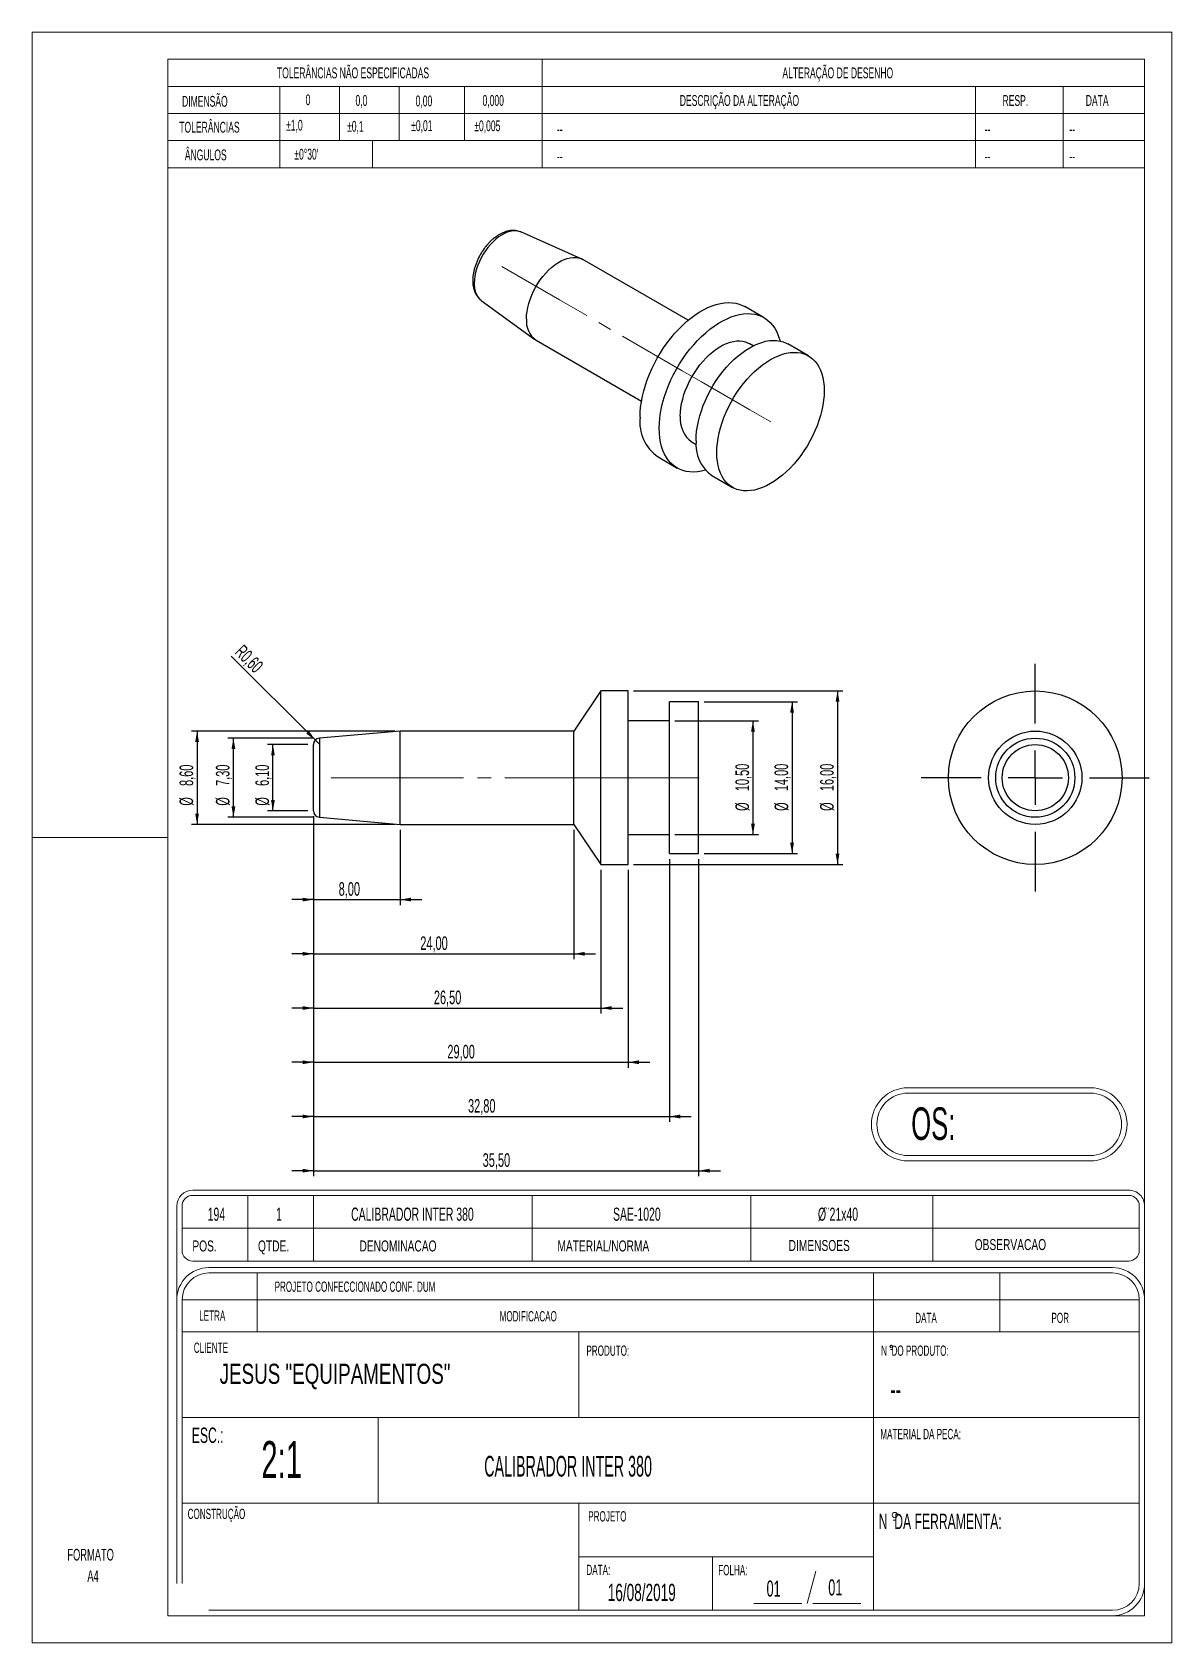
# Model space of a CAD drawing. Header units: millimetres. Extents: x 0 to 105, y 0 to 149.
import ezdxf

# ---------------------------------------------------------------- set-up
doc = ezdxf.new("R2010")
doc.units = ezdxf.units.MM
doc.header["$LTSCALE"] = 0.5
doc.linetypes.add('CENTERX2', pattern=[20.32, 12.7, -2.54, 2.54, -2.54])
doc.layers.add('COTAS', color=7, linetype='Continuous')
doc.styles.add('SLDTEXTSTYLE0', font='TXT', dxfattribs={"width": 0.595745})
doc.styles.add('SLDTEXTSTYLE1', font='TXT', dxfattribs={"width": 0.589474})
doc.styles.add('SLDTEXTSTYLE2', font='TXT', dxfattribs={"width": 0.515789})
doc.styles.add('SLDTEXTSTYLE3', font='TXT', dxfattribs={"width": 0.7})
doc.styles.add('SLDTEXTSTYLE4', font='TXT', dxfattribs={"width": 0.695035})
doc.styles.add('SLDTEXTSTYLE5', font='TXT', dxfattribs={"width": 0.605})
doc.dimstyles.new('SLDDIMSTYLE0', dxfattribs={"dimtxt": 1.25, "dimasz": 1, "dimexe": 0, "dimexo": 0.0625, "dimgap": 0.3125, "dimtad": 1, "dimrnd": 1e-09, "dimzin": 12, "dimdsep": 46, "dimtxsty": 'SLDTEXTSTYLE5', "dimsah": 1, "dimcen": 0.09, "dimadec": 0, "dimazin": 3, "dimtfac": 1, "dimtdec": 3, "dimtofl": 0, "dimtmove": 0, "dimatfit": 3, "dimfxl": 0, "dimfrac": 2, "dimtolj": 1, "dimtzin": 12, "dimarcsym": 0})
doc.dimstyles.new('SLDDIMSTYLE1', dxfattribs={"dimtxt": 1.25, "dimasz": 1, "dimexe": 0, "dimexo": 0.0625, "dimgap": 0.3125, "dimtad": 1, "dimrnd": 1e-09, "dimzin": 12, "dimdsep": 46, "dimtxsty": 'SLDTEXTSTYLE5', "dimsah": 1, "dimcen": 0.09, "dimadec": 0, "dimazin": 3, "dimtfac": 1, "dimtdec": 3, "dimtmove": 0, "dimatfit": 0, "dimfxl": 0, "dimfrac": 2, "dimtolj": 1, "dimtzin": 12, "dimarcsym": 0})
doc.dimstyles.new('SLDDIMSTYLE2', dxfattribs={"dimtxt": 1.25, "dimasz": 1, "dimexe": 0, "dimexo": 0.0625, "dimgap": 0.3125, "dimtad": 1, "dimrnd": 1e-09, "dimdsep": 46, "dimtxsty": 'SLDTEXTSTYLE5', "dimsah": 1, "dimcen": 0, "dimadec": 0, "dimazin": 2, "dimtfac": 1, "dimtdec": 3, "dimtofl": 0, "dimtmove": 0, "dimatfit": 3, "dimfxl": 0, "dimfrac": 2, "dimtolj": 1, "dimtzin": 12, "dimarcsym": 0})

# ---------------------------------------------------------------- blocks, each defined once
blk = doc.blocks.new('SW_NOTE_0')
at = {"color": 0, "linetype": 'Continuous', "lineweight": 18, "insert": (0, 1.39), "char_height": 1.076, "attachment_point": 1, "style": 'SLDTEXTSTYLE0'}
blk.add_mtext('FORMATO', dxfattribs=at)
blk = doc.blocks.new('SW_NOTE_0_1')
at = {"color": 0, "linetype": 'Continuous', "lineweight": 18, "insert": (0, 1.39), "char_height": 1.076, "attachment_point": 1, "style": 'SLDTEXTSTYLE0'}
blk.add_mtext('A4', dxfattribs=at)
blk = doc.blocks.new('Bloco2')
at = {"color": 7, "linetype": 'Continuous', "lineweight": 18}
for p, q in [((105.02, 148.53), (0.02, 148.53)), ((0.02, 148.53), (0.02, 0.03)), ((105.02, 0.03), (105.02, 148.53)), ((102.52, 146.03), (12.52, 146.03)), ((12.52, 146.03), (12.52, 2.53)), ((102.52, 2.53), (102.52, 146.03)), ((0.02, 74.28), (12.52, 74.28)), ((12.52, 2.53), (102.52, 2.53)), ((0.02, 0.03), (105.02, 0.03))]:
    blk.add_line(p, q, dxfattribs=at)
for name, p in [('SW_NOTE_0', (3.26, 7.3)), ('SW_NOTE_0_1', (5.1, 5.33))]:
    blk.add_blockref(name, p, dxfattribs=at)
blk = doc.blocks.new('_D')
at = {"layer": 'COTAS'}
for p, q in [((59.21, 85.19), (66.91, 85.19)), ((66.41, 85.19), (66.41, 74.69)), ((59.21, 74.69), (66.91, 74.69))]:
    blk.add_line(p, q, dxfattribs=at)
for points in [[(66.41, 85.19), (66.24, 84.19), (66.59, 84.19)], [(66.41, 74.69), (66.59, 75.69), (66.24, 75.69)]]:
    blk.add_solid(points, dxfattribs=at)
at = {"layer": 'COTAS', "char_height": 1.25, "attachment_point": 1, "rotation": 90, "style": 'SLDTEXTSTYLE5'}
for s, insert in [('10,50', (64.8, 78.7)), ('%%c', (64.8, 76.88))]:
    blk.add_mtext(s, dxfattribs=dict(at, insert=insert))
blk = doc.blocks.new('_D_1')
at = {"layer": 'COTAS'}
for p, q in [((61.91, 86.94), (70.52, 86.94)), ((70.02, 86.94), (70.02, 72.94)), ((61.91, 72.94), (70.52, 72.94))]:
    blk.add_line(p, q, dxfattribs=at)
for points in [[(70.02, 86.94), (69.84, 85.94), (70.19, 85.94)], [(70.02, 72.94), (70.19, 73.94), (69.84, 73.94)]]:
    blk.add_solid(points, dxfattribs=at)
at = {"layer": 'COTAS', "char_height": 1.25, "attachment_point": 1, "rotation": 90, "style": 'SLDTEXTSTYLE5'}
for s, insert in [('14,00', (68.4, 78.7)), ('%%c', (68.41, 76.88))]:
    blk.add_mtext(s, dxfattribs=dict(at, insert=insert))
blk = doc.blocks.new('_D_2')
at = {"layer": 'COTAS'}
for p, q in [((55.41, 87.94), (74.71, 87.94)), ((74.21, 87.94), (74.21, 71.94)), ((55.41, 71.94), (74.71, 71.94))]:
    blk.add_line(p, q, dxfattribs=at)
for points in [[(74.21, 87.94), (74.03, 86.94), (74.38, 86.94)], [(74.21, 71.94), (74.38, 72.94), (74.03, 72.94)]]:
    blk.add_solid(points, dxfattribs=at)
at = {"layer": 'COTAS', "char_height": 1.25, "attachment_point": 1, "rotation": 90, "style": 'SLDTEXTSTYLE5'}
for s, insert in [('16,00', (72.6, 78.7)), ('%%c', (72.6, 76.88))]:
    blk.add_mtext(s, dxfattribs=dict(at, insert=insert))
blk = doc.blocks.new('_D_3')
at = {"layer": 'COTAS'}
for p, q in [((33.41, 84.24), (14.69, 84.24)), ((15.19, 84.24), (15.19, 75.64)), ((33.41, 75.64), (14.69, 75.64))]:
    blk.add_line(p, q, dxfattribs=at)
for points in [[(15.19, 84.24), (15.02, 83.24), (15.37, 83.24)], [(15.19, 75.64), (15.37, 76.64), (15.02, 76.64)]]:
    blk.add_solid(points, dxfattribs=at)
at = {"layer": 'COTAS', "char_height": 1.25, "attachment_point": 1, "rotation": 90, "style": 'SLDTEXTSTYLE5'}
for s, insert in [('8,60', (13.58, 79.18)), ('%%c', (13.58, 77.36))]:
    blk.add_mtext(s, dxfattribs=dict(at, insert=insert))
blk = doc.blocks.new('_D_4')
at = {"layer": 'COTAS'}
for p, q in [((25.96, 83.59), (18.04, 83.59)), ((18.54, 76.29), (18.54, 83.59)), ((25.96, 76.29), (18.04, 76.29))]:
    blk.add_line(p, q, dxfattribs=at)
for points in [[(18.54, 83.59), (18.37, 82.59), (18.72, 82.59)], [(18.54, 76.29), (18.72, 77.29), (18.37, 77.29)]]:
    blk.add_solid(points, dxfattribs=at)
at = {"layer": 'COTAS', "char_height": 1.25, "attachment_point": 1, "rotation": 90, "style": 'SLDTEXTSTYLE5'}
for s, insert in [('7,30', (16.93, 79.18)), ('%%c', (16.93, 77.36))]:
    blk.add_mtext(s, dxfattribs=dict(at, insert=insert))
blk = doc.blocks.new('_D_5')
at = {"layer": 'COTAS'}
for p, q in [((25.91, 76.39), (25.91, 68.2)), ((33.91, 75.14), (33.91, 68.2)), ((25.91, 68.7), (23.91, 68.7)), ((25.91, 68.7), (33.91, 68.7)), ((33.91, 68.7), (35.91, 68.7))]:
    blk.add_line(p, q, dxfattribs=at)
for points in [[(25.91, 68.7), (24.91, 68.88), (24.91, 68.53)], [(33.91, 68.7), (34.91, 68.53), (34.91, 68.88)]]:
    blk.add_solid(points, dxfattribs=at)
at = {"layer": 'COTAS', "insert": (28.24, 70.31), "char_height": 1.25, "attachment_point": 1, "style": 'SLDTEXTSTYLE5'}
blk.add_mtext('8,00', dxfattribs=at)
blk = doc.blocks.new('_D_6')
at = {"layer": 'COTAS'}
for p, q in [((25.91, 76.39), (25.91, 63.2)), ((49.91, 75.14), (49.91, 63.2)), ((25.91, 63.7), (23.91, 63.7)), ((25.91, 63.7), (49.91, 63.7)), ((49.91, 63.7), (51.91, 63.7))]:
    blk.add_line(p, q, dxfattribs=at)
for points in [[(25.91, 63.7), (24.91, 63.88), (24.91, 63.53)], [(49.91, 63.7), (50.91, 63.53), (50.91, 63.88)]]:
    blk.add_solid(points, dxfattribs=at)
at = {"layer": 'COTAS', "insert": (35.76, 65.31), "char_height": 1.25, "attachment_point": 1, "style": 'SLDTEXTSTYLE5'}
blk.add_mtext('24,00', dxfattribs=at)
blk = doc.blocks.new('_D_7')
at = {"layer": 'COTAS'}
for p, q in [((25.91, 76.39), (25.91, 58.2)), ((52.41, 71.44), (52.41, 58.2)), ((25.91, 58.7), (23.91, 58.7)), ((25.91, 58.7), (52.41, 58.7)), ((52.41, 58.7), (54.41, 58.7))]:
    blk.add_line(p, q, dxfattribs=at)
for points in [[(25.91, 58.7), (24.91, 58.88), (24.91, 58.53)], [(52.41, 58.7), (53.41, 58.53), (53.41, 58.88)]]:
    blk.add_solid(points, dxfattribs=at)
at = {"layer": 'COTAS', "insert": (37.01, 60.31), "char_height": 1.25, "attachment_point": 1, "style": 'SLDTEXTSTYLE5'}
blk.add_mtext('26,50', dxfattribs=at)
blk = doc.blocks.new('_D_8')
at = {"layer": 'COTAS'}
for p, q in [((25.91, 76.39), (25.91, 53.2)), ((54.91, 71.44), (54.91, 53.2)), ((25.91, 53.7), (23.91, 53.7)), ((25.91, 53.7), (54.91, 53.7)), ((54.91, 53.7), (56.91, 53.7))]:
    blk.add_line(p, q, dxfattribs=at)
for points in [[(25.91, 53.7), (24.91, 53.88), (24.91, 53.53)], [(54.91, 53.7), (55.91, 53.53), (55.91, 53.88)]]:
    blk.add_solid(points, dxfattribs=at)
at = {"layer": 'COTAS', "insert": (38.26, 55.31), "char_height": 1.25, "attachment_point": 1, "style": 'SLDTEXTSTYLE5'}
blk.add_mtext('29,00', dxfattribs=at)
blk = doc.blocks.new('_D_9')
at = {"layer": 'COTAS'}
for p, q in [((25.91, 76.39), (25.91, 48.2)), ((58.71, 72.44), (58.71, 48.2)), ((25.91, 48.7), (23.91, 48.7)), ((25.91, 48.7), (58.71, 48.7)), ((58.71, 48.7), (60.71, 48.7))]:
    blk.add_line(p, q, dxfattribs=at)
for points in [[(25.91, 48.7), (24.91, 48.88), (24.91, 48.53)], [(58.71, 48.7), (59.71, 48.53), (59.71, 48.88)]]:
    blk.add_solid(points, dxfattribs=at)
at = {"layer": 'COTAS', "insert": (40.16, 50.31), "char_height": 1.25, "attachment_point": 1, "style": 'SLDTEXTSTYLE5'}
blk.add_mtext('32,80', dxfattribs=at)
blk = doc.blocks.new('_D_10')
at = {"layer": 'COTAS'}
for p, q in [((25.91, 76.39), (25.91, 43.2)), ((61.41, 72.44), (61.41, 43.2)), ((25.91, 43.7), (23.91, 43.7)), ((25.91, 43.7), (61.41, 43.7)), ((61.41, 43.7), (63.41, 43.7))]:
    blk.add_line(p, q, dxfattribs=at)
for points in [[(25.91, 43.7), (24.91, 43.88), (24.91, 43.53)], [(61.41, 43.7), (62.41, 43.53), (62.41, 43.88)]]:
    blk.add_solid(points, dxfattribs=at)
at = {"layer": 'COTAS', "insert": (41.51, 45.31), "char_height": 1.25, "attachment_point": 1, "style": 'SLDTEXTSTYLE5'}
blk.add_mtext('35,50', dxfattribs=at)
blk = doc.blocks.new('_D_11')
at = {"layer": 'COTAS'}
for q in [(18.34, 91.16), (26.51, 82.99)]:
    blk.add_line((26.09, 83.41), q, dxfattribs=at)
blk.add_solid([(26.09, 83.41), (25.5, 84.25), (25.26, 84)], dxfattribs=at)
at = {"layer": 'COTAS', "insert": (19.48, 92.3), "char_height": 1.25, "attachment_point": 1, "rotation": 315, "style": 'SLDTEXTSTYLE5'}
blk.add_mtext('R0,60', dxfattribs=at)
blk = doc.blocks.new('_D_12')
at = {"layer": 'COTAS'}
for p, q in [((25.41, 82.99), (21.68, 82.99)), ((22.18, 76.89), (22.18, 82.99)), ((25.41, 76.89), (21.68, 76.89))]:
    blk.add_line(p, q, dxfattribs=at)
for points in [[(22.18, 82.99), (22.01, 81.99), (22.36, 81.99)], [(22.18, 76.89), (22.36, 77.89), (22.01, 77.89)]]:
    blk.add_solid(points, dxfattribs=at)
at = {"layer": 'COTAS', "char_height": 1.25, "attachment_point": 1, "rotation": 90, "style": 'SLDTEXTSTYLE5'}
for s, insert in [('6,10', (20.57, 79.18)), ('%%c', (20.57, 77.36))]:
    blk.add_mtext(s, dxfattribs=dict(at, insert=insert))
blk = doc.blocks.new('SW_CENTERMARKSYMBOL_0')
at = {"layer": 'COTAS', "color": 0}
for p, q in [((0, 5), (0, 10.5)), ((0, 0), (0, 2.5)), ((-5, 0), (-10.5, 0)), ((0, 0), (-2.5, 0)), ((0, 0), (0, -2.5)), ((0, 0), (2.5, 0)), ((5, 0), (10.5, 0)), ((0, -5), (0, -10.5))]:
    blk.add_line(p, q, dxfattribs=at)

msp = doc.modelspace()

# ---------------------------------------------------------------- linework, layer by layer
at = {"color": 7, "linetype": 'Continuous', "lineweight": 18}
for p, q in [((102.504, 146.178), (12.504, 146.178)), ((12.504, 136.178), (12.504, 146.178)), ((46.976, 136.178), (46.976, 146.178)), ((102.504, 146.178), (102.504, 136.178)), ((12.504, 143.678), (46.976, 143.678)), ((22.819, 136.178), (22.819, 143.678)), ((28.319, 138.678), (28.319, 143.678)), ((33.819, 138.678), (33.819, 143.678)), ((39.819, 138.678), (39.819, 143.678)), ((46.976, 143.678), (102.504, 143.678)), ((86.91, 136.178), (86.91, 143.678)), ((95.004, 136.178), (95.004, 143.678)), ((12.504, 141.178), (46.976, 141.178)), ((46.976, 141.178), (102.504, 141.178)), ((12.504, 138.678), (46.976, 138.678)), ((31.351, 138.678), (31.351, 136.178)), ((46.976, 138.678), (102.504, 138.678)), ((12.504, 136.178), (46.976, 136.178)), ((46.976, 136.178), (102.504, 136.178)), ((97.504, 51.357), (80.705, 51.357)), ((97.504, 50.857), (80.705, 50.857)), ((80.705, 45.107), (97.504, 45.107)), ((80.705, 44.607), (97.504, 44.607)), ((101.034, 41.915), (14.794, 41.915)), ((13.324, 5.64), (13.324, 40.445)), ((13.324, 40.445), (13.324, 33.907)), ((13.814, 40.445), (13.814, 36.357)), ((101.034, 41.425), (14.794, 41.425)), ((19.862, 35.377), (19.862, 41.425)), ((25.91, 35.377), (25.91, 41.425)), ((46.07, 35.377), (46.07, 41.425)), ((66.23, 35.377), (66.23, 41.425)), ((82.979, 35.377), (82.979, 41.425)), ((102.014, 36.357), (102.014, 40.445)), ((102.504, 5.64), (102.504, 40.445)), ((13.814, 38.401), (102.014, 38.401)), ((14.794, 35.377), (101.034, 35.377)), ((16.287, 34.772), (99.541, 34.772)), ((16.287, 34.279), (99.541, 34.279)), ((20.73, 28.847), (20.73, 34.279)), ((77.513, 34.279), (77.513, 28.847)), ((89.172, 34.279), (89.172, 28.847)), ((13.818, 5.64), (13.818, 31.81)), ((13.818, 31.81), (102.01, 31.81)), ((102.01, 31.81), (102.01, 5.64)), ((13.818, 28.847), (102.01, 28.847)), ((50.356, 28.847), (50.356, 20.947)), ((77.513, 28.847), (77.513, 20.947)), ((79.098, 27.227), (79.229, 27.227)), ((79.098, 27.216), (79.229, 27.216)), ((13.818, 20.947), (102.01, 20.947)), ((31.884, 13.047), (31.884, 20.947)), ((77.513, 13.047), (77.513, 20.947)), ((13.818, 13.047), (102.01, 13.047)), ((50.356, 13.047), (50.356, 3.171)), ((77.513, 13.047), (77.513, 3.171)), ((79.343, 11.498), (79.602, 11.498)), ((50.356, 8.109), (77.513, 8.109)), ((62.7, 8.109), (62.7, 3.171)), ((72.217, 6.77), (71.423, 3.808)), ((99.541, 3.171), (16.287, 3.171)), ((70.929, 3.808), (66.485, 3.808)), ((71.917, 3.808), (76.361, 3.808)), ((99.541, 2.678), (16.287, 2.678)), ((102.219, 2.678), (102.504, 2.678)), ((102.504, 2.678), (102.504, 2.963))]:
    msp.add_line(p, q, dxfattribs=at)
at = {"color": 7, "linetype": 'Continuous', "lineweight": 25}
for p, q in [((50.595, 127.791), (45.021, 130.257)), ((60.441, 122.116), (50.733, 127.721)), ((41.38, 123.951), (46.304, 120.357)), ((67.432, 122.353), (65.664, 123.373)), ((46.433, 120.273), (56.141, 114.668)), ((66.429, 119.757), (66.057, 119.971)), ((71.528, 118.834), (69.619, 119.936)), ((60.807, 110.878), (61.179, 110.663)), ((57.665, 109.517), (59.432, 108.496)), ((62.619, 107.811), (64.529, 106.709)), ((52.411, 87.94), (49.911, 84.24)), ((54.911, 87.94), (52.411, 87.94)), ((52.411, 79.94), (52.411, 87.94)), ((54.911, 79.94), (54.911, 87.94)), ((61.411, 86.94), (58.711, 86.94)), ((58.711, 79.94), (58.711, 86.94)), ((61.411, 79.94), (61.411, 86.94)), ((58.711, 85.19), (54.911, 85.19)), ((33.911, 84.24), (26.459, 83.588)), ((49.911, 84.24), (33.911, 84.24)), ((33.911, 79.94), (33.911, 84.24)), ((49.911, 79.94), (49.911, 84.24)), ((25.911, 76.89), (25.911, 82.99)), ((33.911, 75.64), (33.911, 79.94)), ((49.911, 75.64), (49.911, 79.94)), ((52.411, 71.94), (52.411, 79.94)), ((54.911, 71.94), (54.911, 79.94)), ((58.711, 72.94), (58.711, 79.94)), ((61.411, 72.94), (61.411, 79.94)), ((26.459, 76.292), (33.911, 75.64)), ((33.911, 75.64), (49.911, 75.64)), ((49.911, 75.64), (52.411, 71.94)), ((54.911, 74.69), (58.711, 74.69)), ((58.711, 72.94), (61.411, 72.94)), ((52.411, 71.94), (54.911, 71.94))]:
    msp.add_line(p, q, dxfattribs=at)
at = {"color": 8, "linetype": 'Continuous', "lineweight": 25}
for p, q in [((26.459, 83.588), (26.459, 79.94)), ((26.459, 79.94), (26.459, 76.292))]:
    msp.add_line(p, q, dxfattribs=at)
at = {"color": 8, "linetype": 'Continuous', "lineweight": 25, "flags": 128}
msp.add_lwpolyline([(45.021, 130.257), (44.966, 130.28), (44.753, 130.342), (44.526, 130.368), (44.285, 130.359), (44.034, 130.315), (43.776, 130.236), (43.512, 130.124), (43.247, 129.978), (42.982, 129.802), (42.721, 129.596), (42.466, 129.363), (42.22, 129.105), (41.985, 128.826), (41.765, 128.528), (41.561, 128.213), (41.376, 127.887), (41.211, 127.551), (41.068, 127.21), (40.95, 126.867), (40.856, 126.526), (40.788, 126.191), (40.747, 125.864), (40.734, 125.55)], dxfattribs=at)
at = {"color": 7, "linetype": 'Continuous', "lineweight": 25, "flags": 128}
for points in [[(45.542, 122.242), (45.556, 122.583), (45.597, 122.938), (45.665, 123.302), (45.76, 123.672), (45.88, 124.046), (46.025, 124.418), (46.193, 124.788), (46.382, 125.149), (46.592, 125.501), (46.819, 125.839), (47.063, 126.16), (47.32, 126.462), (47.588, 126.741), (47.866, 126.995), (48.15, 127.222), (48.438, 127.42), (48.728, 127.588), (49.016, 127.722), (49.3, 127.823), (49.577, 127.889), (49.846, 127.92), (50.103, 127.915), (50.347, 127.875), (50.574, 127.8), (50.733, 127.721)], [(56.007, 113.179), (56.021, 113.643), (56.063, 114.12), (56.131, 114.609), (56.227, 115.107), (56.349, 115.611), (56.497, 116.119), (56.67, 116.628), (56.867, 117.137), (57.088, 117.643), (57.331, 118.142), (57.595, 118.634), (57.879, 119.114), (58.182, 119.582), (58.501, 120.035), (58.836, 120.469), (59.185, 120.885), (59.545, 121.278), (59.916, 121.649), (60.296, 121.993), (60.682, 122.311), (61.073, 122.6), (61.467, 122.859), (61.862, 123.087), (62.256, 123.283), (62.647, 123.445), (63.033, 123.573), (63.412, 123.667), (63.783, 123.725), (64.144, 123.748), (64.493, 123.735), (64.828, 123.687), (65.147, 123.603), (65.449, 123.485), (65.664, 123.373)], [(57.775, 112.159), (57.789, 112.623), (57.83, 113.1), (57.899, 113.588), (57.994, 114.086), (58.116, 114.59), (58.264, 115.098), (58.437, 115.608), (58.635, 116.117), (58.856, 116.622), (59.099, 117.122), (59.363, 117.613), (59.647, 118.094), (59.949, 118.562), (60.269, 119.014), (60.604, 119.449), (60.952, 119.864), (61.313, 120.258), (61.684, 120.628), (62.064, 120.973), (62.45, 121.291), (62.841, 121.58), (63.235, 121.839), (63.63, 122.067), (64.023, 122.262), (64.414, 122.425), (64.801, 122.553), (65.18, 122.646), (65.551, 122.705), (65.912, 122.727), (66.261, 122.715), (66.595, 122.666), (66.915, 122.583), (67.217, 122.464), (67.501, 122.311), (67.765, 122.125), (68.009, 121.906), (68.229, 121.656), (68.427, 121.375), (68.6, 121.065), (68.748, 120.727), (68.87, 120.364), (68.913, 120.204)], [(59.72, 113.282), (59.734, 113.658), (59.775, 114.047), (59.843, 114.447), (59.938, 114.854), (60.058, 115.265), (60.204, 115.678), (60.373, 116.088), (60.566, 116.494), (60.779, 116.891), (61.012, 117.278), (61.263, 117.651), (61.53, 118.008), (61.811, 118.345), (62.104, 118.661), (62.407, 118.953), (62.718, 119.219), (63.033, 119.457), (63.352, 119.664), (63.672, 119.841), (63.989, 119.984), (64.303, 120.094), (64.61, 120.17), (64.908, 120.21), (65.195, 120.215), (65.47, 120.184), (65.729, 120.118), (65.971, 120.018), (66.057, 119.971)], [(61.169, 111.016), (61.183, 111.451), (61.225, 111.9), (61.293, 112.359), (61.389, 112.828), (61.511, 113.302), (61.66, 113.779), (61.832, 114.257), (62.029, 114.732), (62.249, 115.203), (62.491, 115.666), (62.752, 116.12), (63.033, 116.561), (63.331, 116.986), (63.644, 117.395), (63.971, 117.783), (64.311, 118.15), (64.66, 118.493), (65.018, 118.81), (65.381, 119.099), (65.749, 119.36), (66.119, 119.589), (66.489, 119.787), (66.857, 119.951), (67.221, 120.082), (67.578, 120.177), (67.927, 120.238), (68.267, 120.263), (68.594, 120.252), (68.907, 120.206), (69.205, 120.124), (69.486, 120.007), (69.619, 119.936)], [(63.079, 109.914), (63.092, 110.349), (63.134, 110.798), (63.203, 111.257), (63.298, 111.726), (63.421, 112.2), (63.569, 112.677), (63.742, 113.155), (63.939, 113.63), (64.158, 114.101), (64.4, 114.564), (64.662, 115.018), (64.942, 115.458), (65.24, 115.884), (65.553, 116.293), (65.881, 116.681), (66.22, 117.048), (66.569, 117.391), (66.927, 117.708), (67.291, 117.997), (67.658, 118.258), (68.028, 118.487), (68.398, 118.685), (68.766, 118.849), (69.13, 118.98), (69.487, 119.075), (69.837, 119.136), (70.176, 119.161), (70.503, 119.15), (70.817, 119.103), (71.114, 119.022), (71.395, 118.905), (71.657, 118.754), (71.898, 118.569), (72.118, 118.352), (72.315, 118.104), (72.488, 117.826), (72.636, 117.519), (72.758, 117.186), (72.854, 116.829), (72.923, 116.449), (72.964, 116.048), (72.978, 115.629), (72.964, 115.194), (72.923, 114.745), (72.854, 114.285), (72.758, 113.817), (72.636, 113.343), (72.488, 112.866), (72.315, 112.388), (72.118, 111.912), (71.898, 111.442), (71.657, 110.978), (71.395, 110.525), (71.114, 110.084), (70.817, 109.658), (70.503, 109.25), (70.176, 108.861), (69.837, 108.495), (69.487, 108.152), (69.13, 107.835), (68.766, 107.545), (68.398, 107.285), (68.028, 107.055), (67.658, 106.858), (67.291, 106.693), (66.927, 106.563), (66.569, 106.467), (66.22, 106.407), (65.881, 106.382), (65.553, 106.393), (65.24, 106.439), (64.942, 106.521), (64.662, 106.638), (64.4, 106.789), (64.158, 106.973), (63.939, 107.191), (63.742, 107.439), (63.569, 107.717), (63.421, 108.023), (63.298, 108.356), (63.203, 108.714), (63.134, 109.094), (63.092, 109.495), (63.079, 109.914)], [(62.034, 108.288), (61.684, 108.203), (61.313, 108.145), (60.952, 108.122), (60.604, 108.135), (60.269, 108.183), (59.949, 108.267), (59.647, 108.385), (59.363, 108.538), (59.099, 108.724), (58.856, 108.943), (58.635, 109.194), (58.437, 109.474), (58.264, 109.784), (58.116, 110.122), (57.994, 110.485), (57.899, 110.872), (57.83, 111.282), (57.789, 111.711), (57.775, 112.159)]]:
    msp.add_lwpolyline(points, dxfattribs=at)
at = {"color": 7, "linetype": 'Continuous', "lineweight": 25}
for radius in [8, 4.3, 3.648, 3.05]:
    msp.add_circle((92.427, 79.94), radius, dxfattribs=at)
at = {"color": 7, "linetype": 'Continuous', "lineweight": 18}
for centre, radius in [((79.163, 27.496), 0.123), ((79.163, 27.484), 0.123), ((79.487, 11.959), 0.247)]:
    msp.add_circle(centre, radius, dxfattribs=at)
at = {"color": 8, "linetype": 'Continuous', "lineweight": 25}
msp.add_arc((42.598, 125.373), 1.873, 174.5879, 229.42791, dxfattribs=at)
at = {"color": 7, "linetype": 'Continuous', "lineweight": 25}
for centre, radius, start, end in [((47.682, 122.024), 2.15, 174.18364, 234.50419), ((59.966, 112.764), 3.981, 174.01369, 234.67413), ((62.314, 113.007), 2.608, 173.96477, 234.72305), ((64.712, 110.688), 3.558, 174.71801, 233.96981), ((26.511, 82.99), 0.6, 95.00064, 180), ((26.511, 76.89), 0.6, 180, 264.99936)]:
    msp.add_arc(centre, radius, start, end, dxfattribs=at)
at = {"color": 7, "linetype": 'Continuous', "lineweight": 18}
for centre, radius, start, end in [((80.705, 47.982), 3.375, 90, 270), ((80.705, 47.982), 2.875, 90, 270), ((97.504, 47.982), 3.375, 270, 90), ((97.504, 47.982), 2.875, 270, 90), ((14.794, 40.445), 1.47, 90.00001, 180), ((101.034, 40.445), 1.47, 0, 90.00001), ((14.794, 40.445), 0.98, 90.00001, 180), ((101.034, 40.445), 0.98, 0, 90.00001), ((14.794, 36.357), 0.98, 180, 270), ((101.034, 36.357), 0.98, 270, 0), ((16.287, 31.81), 2.963, 90, 180), ((16.287, 31.81), 2.469, 90, 180), ((99.541, 31.81), 2.963, 0, 90), ((99.541, 31.81), 2.469, 0, 90), ((99.541, 5.64), 2.469, 270, 0), ((99.541, 5.64), 2.963, 270, 0)]:
    msp.add_arc(centre, radius, start, end, dxfattribs=at)
at = {"color": 7, "linetype": 'Continuous', "lineweight": 25}
msp.add_open_spline([(45.014, 130.256), (44.971, 130.275), (44.856, 130.327), (44.655, 130.375), (44.415, 130.405), (44.165, 130.402), (43.909, 130.367), (43.646, 130.299), (43.379, 130.199), (43.111, 130.067), (42.845, 129.905), (42.584, 129.715), (42.332, 129.499), (42.089, 129.26), (41.859, 129.001), (41.643, 128.724), (41.443, 128.432), (41.261, 128.127), (41.097, 127.811), (40.954, 127.489), (40.832, 127.162), (40.734, 126.832), (40.66, 126.503), (40.611, 126.177), (40.59, 125.857), (40.596, 125.545), (40.632, 125.245), (40.697, 124.96), (40.792, 124.696), (40.915, 124.455), (41.065, 124.244), (41.218, 124.076), (41.329, 123.993), (41.374, 123.96)], degree=3, knots=[0, 0, 0, 0, 0.01781827, 0.04765145, 0.07775739, 0.10841439, 0.13981391, 0.1720225, 0.20496516, 0.23845466, 0.27226239, 0.30618309, 0.34006428, 0.37385683, 0.40755125, 0.44116094, 0.47471136, 0.50823389, 0.54176283, 0.57532523, 0.60895445, 0.64268681, 0.67655647, 0.71059113, 0.74480352, 0.77917608, 0.81362128, 0.8479323, 0.88184256, 0.91506227, 0.94738679, 0.97878097, 1, 1, 1, 1], dxfattribs=at)
at = {"layer": 'COTAS', "linetype": 'CENTERX2', "lineweight": 18}
for p, q in [((48.583, 123.997), (43.27, 127.064)), ((59.897, 117.466), (48.583, 123.997)), ((61.664, 116.445), (59.897, 117.466)), ((63.432, 115.425), (61.664, 116.445)), ((66.119, 113.873), (63.432, 115.425)), ((68.072, 112.746), (66.119, 113.873)), ((33.911, 79.94), (26.409, 79.94)), ((49.911, 79.94), (33.911, 79.94)), ((52.411, 79.94), (49.911, 79.94)), ((54.911, 79.94), (52.411, 79.94)), ((58.711, 79.94), (54.911, 79.94)), ((61.461, 79.94), (58.711, 79.94))]:
    msp.add_line(p, q, dxfattribs=at)

# ---------------------------------------------------------------- block references
at = {"layer": 'COTAS'}
for name, p in [('Bloco2', (-0.016, 0.148)), ('SW_CENTERMARKSYMBOL_0', (92.427, 79.94))]:
    msp.add_blockref(name, p, dxfattribs=at)

# ---------------------------------------------------------------- texts
at = {"color": 7, "linetype": 'Continuous', "lineweight": 0}
for s, insert, char_height, attachment_point, style in [('TOLERÂNCIAS NÃO ESPECIFICADAS', (29.563, 145.425), 1, 2, 'SLDTEXTSTYLE1'), ('ALTERAÇÃO DE DESENHO', (74.232, 145.425), 1, 2, 'SLDTEXTSTYLE1'), ('DIMENSÃO', (13.812, 142.804), 1, 1, 'SLDTEXTSTYLE1'), ('0', (25.198, 142.947), 1, 1, 'SLDTEXTSTYLE1'), ('0,0', (29.789, 142.883), 1, 1, 'SLDTEXTSTYLE1'), ('0,00', (35.33, 142.839), 1, 1, 'SLDTEXTSTYLE1'), ('0,000', (41.495, 142.883), 1, 1, 'SLDTEXTSTYLE1'), ('DESCRIÇÃO DA ALTERAÇÃO', (59.672, 142.883), 1, 1, 'SLDTEXTSTYLE1'), ('RESP.', (89.41, 142.883), 1, 1, 'SLDTEXTSTYLE1'), ('DATA', (97.081, 142.883), 1, 1, 'SLDTEXTSTYLE1'), ('TOLERÂNCIAS', (13.554, 140.417), 1, 1, 'SLDTEXTSTYLE1'), ('±1,0', (23.397, 140.601), 1, 1, 'SLDTEXTSTYLE1'), ('±0,1', (29.016, 140.502), 1, 1, 'SLDTEXTSTYLE1'), ('±0,01', (34.919, 140.562), 1, 1, 'SLDTEXTSTYLE1'), ('±0,005', (40.734, 140.546), 1, 1, 'SLDTEXTSTYLE1'), ('--', (48.346, 140.244), 1, 1, 'SLDTEXTSTYLE1'), ('--', (87.769, 140.244), 1, 1, 'SLDTEXTSTYLE1'), ('--', (95.572, 140.244), 1, 1, 'SLDTEXTSTYLE1'), ('ÂNGULOS', (14.065, 137.864), 1, 1, 'SLDTEXTSTYLE1'), ("±0°30'", (24.159, 137.931), 1, 1, 'SLDTEXTSTYLE1'), ('--', (48.346, 137.744), 1, 1, 'SLDTEXTSTYLE1'), ('--', (87.769, 137.744), 1, 1, 'SLDTEXTSTYLE1'), ('--', (95.572, 137.744), 1, 1, 'SLDTEXTSTYLE1'), ('OS:', (80.994, 49.545), 3, 1, 'SLDTEXTSTYLE1'), ('194', (16.973, 40.301), 1.2096, 2, 'SLDTEXTSTYLE0'), ('1', (22.739, 40.301), 1.21, 2, 'SLDTEXTSTYLE0'), ('CALIBRADOR INTER 380', (35.038, 40.301), 1.2096, 2, 'SLDTEXTSTYLE0'), ('SAE-1020', (55.715, 40.301), 1.2096, 2, 'SLDTEXTSTYLE0'), ('Ø¨21x40', (74.25, 40.301), 1.2096, 2, 'SLDTEXTSTYLE0'), ('POS.', (14.758, 37.272), 1.0112, 1, 'SLDTEXTSTYLE4'), ('QTDE.', (20.806, 37.272), 1.0112, 1, 'SLDTEXTSTYLE4'), ('DENOMINACAO', (30.157, 37.272), 1.01117, 1, 'SLDTEXTSTYLE4'), ('MATERIAL/NORMA', (48.397, 37.272), 1.01117, 1, 'SLDTEXTSTYLE4'), ('DIMENSOES', (69.701, 37.317), 1.0112, 1, 'SLDTEXTSTYLE4'), ('OBSERVACAO', (86.846, 37.399), 1.0112, 1, 'SLDTEXTSTYLE4'), ('PROJETO CONFECCIONADO CONF. DUM', (22.337, 33.487), 0.94802, 1, 'SLDTEXTSTYLE1'), ('LETRA', (15.389, 30.817), 0.948, 1, 'SLDTEXTSTYLE1'), ('MODIFICACAO', (43.075, 30.761), 0.94802, 1, 'SLDTEXTSTYLE1'), ('DATA', (81.364, 30.606), 0.948, 1, 'SLDTEXTSTYLE1'), ('POR', (93.92, 30.606), 0.948, 1, 'SLDTEXTSTYLE1'), ('CLIENTE', (14.889, 27.858), 0.948, 1, 'SLDTEXTSTYLE1'), ('PRODUTO:', (51.068, 27.588), 0.948, 1, 'SLDTEXTSTYLE1'), ('N  DO PRODUTO:', (78.225, 27.588), 0.94802, 1, 'SLDTEXTSTYLE1'), ('JESUS "EQUIPAMENTOS"', (17.27, 25.905), 1.85208, 1, 'SLDTEXTSTYLE3'), ('--', (79.064, 24.639), 2.1331, 1, 'SLDTEXTSTYLE2'), ('ESC.:', (14.709, 20.024), 1.422, 1, 'SLDTEXTSTYLE1'), ('MATERIAL DA PECA:', (78.15, 19.898), 0.94802, 1, 'SLDTEXTSTYLE1'), ('2:1', (21.117, 18.781), 3.4129, 1, 'SLDTEXTSTYLE1'), ('CALIBRADOR INTER 380', (41.652, 17.414), 1.91122, 1, 'SLDTEXTSTYLE2'), ('CONSTRUÇÃO', (14.326, 12.539), 0.948, 1, 'SLDTEXTSTYLE1'), ('PROJETO', (51.235, 12.313), 0.948, 1, 'SLDTEXTSTYLE1'), ('N  DA FERRAMENTA:', (77.999, 12.078), 1.42204, 1, 'SLDTEXTSTYLE1'), ('DATA:', (51.067, 7.373), 0.948, 1, 'SLDTEXTSTYLE1'), ('FOLHA:', (63.214, 7.356), 0.948, 1, 'SLDTEXTSTYLE1'), ('01', (73.353, 6.021), 1.4813, 1, 'SLDTEXTSTYLE1'), ('16/08/2019', (53.036, 5.616), 1.5875, 1, 'SLDTEXTSTYLE1'), ('01', (67.667, 5.917), 1.4813, 1, 'SLDTEXTSTYLE1')]:
    msp.add_mtext(s, dxfattribs=dict(at, insert=insert, char_height=char_height, attachment_point=attachment_point, style=style))

# ---------------------------------------------------------------- dimensions: what is measured, and where the dimension line sits
at = {"layer": 'COTAS'}
dim = msp.add_radius_dim(center=(26.511, 82.99), mpoint=(26.087, 83.414), dimstyle='SLDDIMSTYLE2', dxfattribs=at)
dim.commit()
dim.dimension.update_dxf_attribs({"geometry": '_D_11', "text_midpoint": (19.924, 89.577), "dimtype": 164})
for base, p1, p2, picture, middle in [((74.21, 71.94), (54.911, 87.94), (54.911, 71.94), '_D_2', (74.21, 79.94)), ((70.018, 72.94), (61.411, 86.94), (61.411, 72.94), '_D_1', (70.018, 79.94)), ((66.411, 74.69), (58.711, 85.19), (58.711, 74.69), '_D', (66.411, 79.94)), ((15.191, 75.64), (33.911, 84.24), (33.911, 75.64), '_D_3', (15.191, 79.94)), ((18.541, 83.588), (26.459, 76.292), (26.459, 83.588), '_D_4', (18.541, 79.94)), ((22.18, 82.99), (25.911, 76.89), (25.911, 82.99), '_D_12', (22.18, 79.94))]:
    dim = msp.add_linear_dim(base=base, p1=p1, p2=p2, angle=90, text='%%c<>', dimstyle='SLDDIMSTYLE0', dxfattribs=at)
    dim.commit()
    dim.dimension.update_dxf_attribs({"geometry": picture, "text_midpoint": middle, "dimtype": 160})
for base, p2, picture, middle in [((33.911, 68.701), (33.911, 75.64), '_D_5', (29.911, 68.701)), ((49.911, 63.701), (49.911, 75.64), '_D_6', (37.911, 63.701)), ((52.411, 58.701), (52.411, 71.94), '_D_7', (39.161, 58.701)), ((54.911, 53.701), (54.911, 71.94), '_D_8', (40.411, 53.701)), ((58.711, 48.701), (58.711, 72.94), '_D_9', (42.311, 48.701)), ((61.411, 43.701), (61.411, 72.94), '_D_10', (43.661, 43.701))]:
    dim = msp.add_linear_dim(base=base, p1=(25.911, 76.89), p2=p2, dimstyle='SLDDIMSTYLE1', dxfattribs=at)
    dim.commit()
    dim.dimension.update_dxf_attribs({"geometry": picture, "text_midpoint": middle, "dimtype": 160})

doc.saveas('drawing.dxf')
